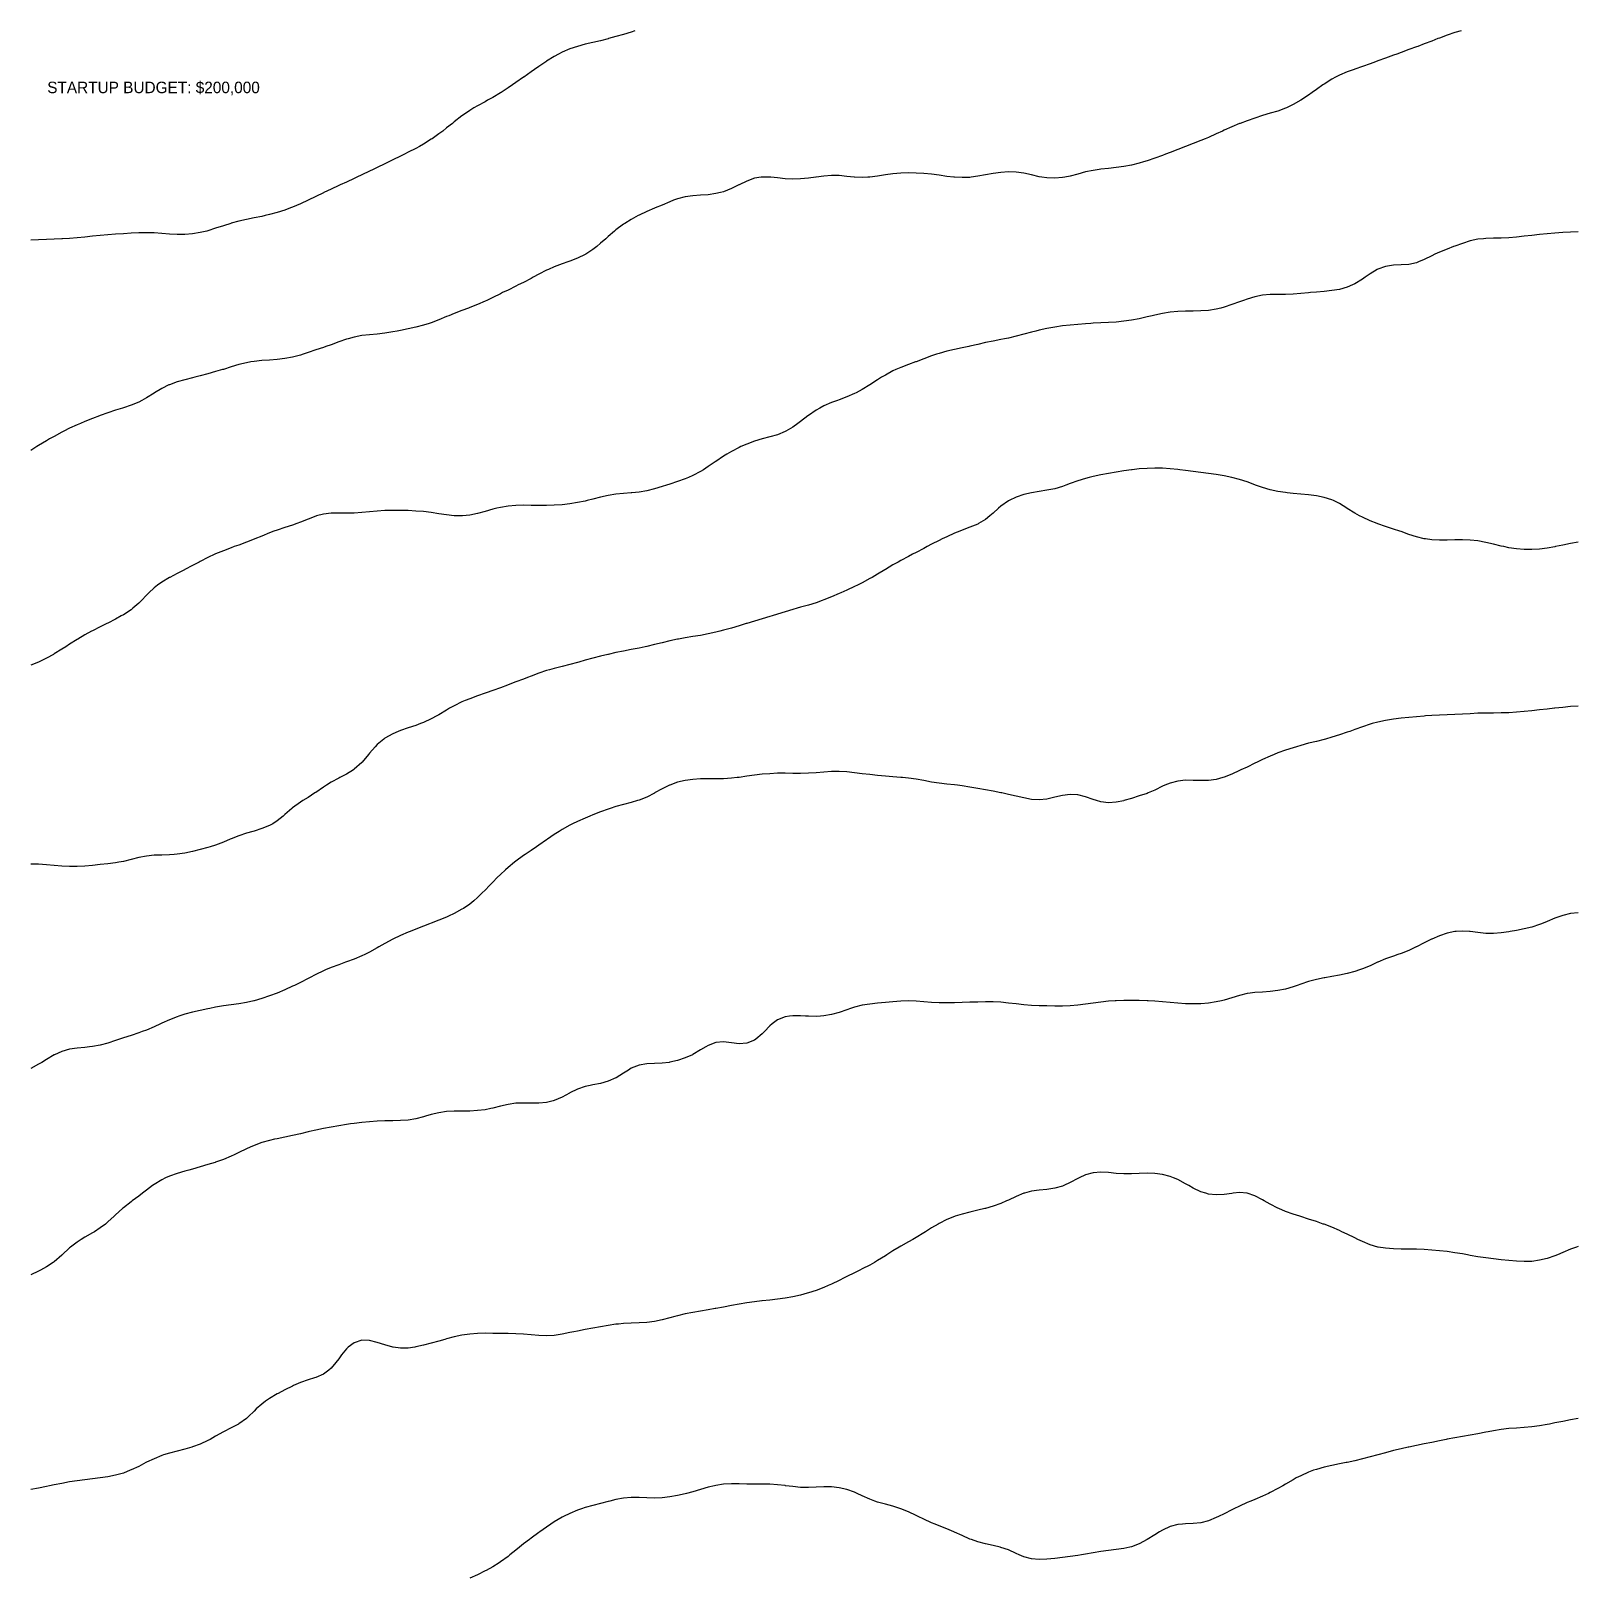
# Model space of a CAD drawing. Header units: metres. Extents: x 410949 to 411151, y 3924149 to 3924351.
import ezdxf

# ---------------------------------------------------------------- set-up
doc = ezdxf.new("R2010")
doc.units = ezdxf.units.M
doc.layers.add('C-CONTO-2FT', color=4, linetype='Continuous')
doc.layers.add('PROJECT-BUDGET', color=2, linetype='Continuous')

msp = doc.modelspace()

# ---------------------------------------------------------------- linework, layer by layer
at = {"layer": 'C-CONTO-2FT', "linetype": 'CONTINUOUS'}
for points in [[(411135.6, 3924351.12), (411134.8, 3924350.91), (411133.79, 3924350.58), (411132.79, 3924350.2), (411132.58, 3924350.12), (411131.78, 3924349.8), (411130.78, 3924349.42), (411129.95, 3924349.11), (411129.77, 3924349.05), (411128.77, 3924348.68), (411127.76, 3924348.31), (411127.22, 3924348.11), (411126.76, 3924347.94), (411125.75, 3924347.58), (411124.75, 3924347.21), (411124.44, 3924347.1), (411123.74, 3924346.85), (411122.74, 3924346.48), (411121.73, 3924346.13), (411121.64, 3924346.1), (411120.73, 3924345.78), (411119.72, 3924345.36), (411119.19, 3924345.09), (411118.72, 3924344.84), (411117.71, 3924344.19), (411117.57, 3924344.09), (411116.71, 3924343.48), (411116.16, 3924343.08), (411115.7, 3924342.76), (411114.7, 3924342.08), (411114.7, 3924342.08), (411113.69, 3924341.5), (411112.79, 3924341.07), (411112.69, 3924341.03), (411111.68, 3924340.67), (411110.68, 3924340.37), (411109.68, 3924340.07), (411109.67, 3924340.07), (411108.67, 3924339.74), (411107.66, 3924339.4), (411106.75, 3924339.06), (411106.66, 3924339.03), (411105.65, 3924338.61), (411104.65, 3924338.15), (411104.45, 3924338.06), (411103.64, 3924337.68), (411102.64, 3924337.23), (411102.21, 3924337.05), (411101.63, 3924336.82), (411100.63, 3924336.44), (411099.62, 3924336.05), (411099.62, 3924336.05), (411098.62, 3924335.66), (411097.61, 3924335.26), (411097.03, 3924335.04), (411096.61, 3924334.88), (411095.6, 3924334.52), (411094.6, 3924334.18), (411094.13, 3924334.04), (411093.59, 3924333.88), (411092.59, 3924333.62), (411091.58, 3924333.43), (411090.58, 3924333.29), (411089.57, 3924333.18), (411088.57, 3924333.07), (411088.35, 3924333.03), (411087.56, 3924332.92), (411086.56, 3924332.71), (411085.55, 3924332.44), (411084.55, 3924332.17), (411083.88, 3924332.03), (411083.54, 3924331.97), (411082.54, 3924331.89), (411081.53, 3924331.93), (411080.88, 3924332.03), (411080.53, 3924332.09), (411079.52, 3924332.33), (411078.52, 3924332.56), (411077.51, 3924332.7), (411076.51, 3924332.72), (411075.5, 3924332.66), (411074.5, 3924332.52), (411073.49, 3924332.34), (411072.49, 3924332.15), (411071.62, 3924332.03), (411071.48, 3924332.01), (411070.48, 3924331.97), (411069.47, 3924332.02), (411069.36, 3924332.03), (411068.47, 3924332.14), (411067.46, 3924332.29), (411066.46, 3924332.42), (411065.45, 3924332.52), (411064.45, 3924332.57), (411063.44, 3924332.58), (411062.44, 3924332.54), (411061.43, 3924332.47), (411060.43, 3924332.34), (411059.42, 3924332.18), (411058.42, 3924332.05), (411058.15, 3924332.03), (411057.41, 3924331.99), (411056.41, 3924332.03), (411056.37, 3924332.03), (411055.4, 3924332.14), (411054.4, 3924332.24), (411053.39, 3924332.26), (411052.39, 3924332.17), (411051.38, 3924332.03), (411051.35, 3924332.03), (411050.38, 3924331.9), (411049.37, 3924331.8), (411048.37, 3924331.78), (411047.36, 3924331.83), (411046.36, 3924331.94), (411045.49, 3924332.03), (411045.35, 3924332.04), (411044.35, 3924332.05), (411044.2, 3924332.03), (411043.34, 3924331.89), (411042.34, 3924331.52), (411041.33, 3924331.04), (411041.3, 3924331.02), (411040.33, 3924330.54), (411039.32, 3924330.13), (411038.9, 3924330.02), (411038.32, 3924329.88), (411037.31, 3924329.74), (411036.31, 3924329.68), (411035.3, 3924329.61), (411034.3, 3924329.45), (411033.29, 3924329.19), (411032.79, 3924329.02), (411032.29, 3924328.82), (411031.28, 3924328.39), (411030.38, 3924328.01), (411030.28, 3924327.97), (411029.27, 3924327.54), (411028.27, 3924327.06), (411028.17, 3924327.01), (411027.26, 3924326.51), (411026.43, 3924326), (411026.26, 3924325.89), (411025.25, 3924325.16), (411025.06, 3924325), (411024.25, 3924324.3), (411023.92, 3924323.99), (411023.24, 3924323.4), (411022.77, 3924322.99), (411022.24, 3924322.58), (411021.31, 3924321.98), (411021.23, 3924321.93), (411020.23, 3924321.45), (411019.22, 3924321.06), (411018.98, 3924320.98), (411018.22, 3924320.7), (411017.21, 3924320.32), (411016.43, 3924319.97), (411016.21, 3924319.87), (411015.2, 3924319.35), (411014.45, 3924318.97), (411014.2, 3924318.82), (411013.19, 3924318.29), (411012.51, 3924317.96), (411012.19, 3924317.79), (411011.18, 3924317.3), (411010.46, 3924316.96), (411010.18, 3924316.82), (411009.17, 3924316.32), (411008.39, 3924315.95), (411008.17, 3924315.85), (411007.16, 3924315.41), (411006.16, 3924315.01), (411006, 3924314.95), (411005.15, 3924314.62), (411004.15, 3924314.23), (411003.45, 3924313.94), (411003.14, 3924313.82), (411002.14, 3924313.4), (411001.13, 3924313.02), (411000.88, 3924312.94), (411000.13, 3924312.7), (410999.12, 3924312.45), (410998.12, 3924312.23), (410997.11, 3924312.02), (410996.68, 3924311.93), (410996.11, 3924311.82), (410995.1, 3924311.66), (410994.1, 3924311.55), (410993.09, 3924311.46), (410992.09, 3924311.34), (410991.08, 3924311.15), (410990.3, 3924310.93), (410990.08, 3924310.86), (410989.07, 3924310.52), (410988.07, 3924310.16), (410987.38, 3924309.92), (410987.06, 3924309.81), (410986.06, 3924309.47), (410985.05, 3924309.13), (410984.43, 3924308.92), (410984.05, 3924308.8), (410983.04, 3924308.54), (410982.04, 3924308.35), (410981.03, 3924308.23), (410980.03, 3924308.15), (410979.02, 3924308.08), (410978.02, 3924307.98), (410977.58, 3924307.91), (410977.01, 3924307.81), (410976.01, 3924307.57), (410975, 3924307.26), (410974, 3924306.94), (410973.88, 3924306.91), (410972.99, 3924306.64), (410971.99, 3924306.35), (410970.98, 3924306.08), (410970.26, 3924305.9), (410969.98, 3924305.83), (410968.98, 3924305.58), (410967.97, 3924305.3), (410966.97, 3924304.94), (410966.86, 3924304.9), (410965.96, 3924304.45), (410965.01, 3924303.89), (410964.96, 3924303.85), (410963.95, 3924303.21), (410963.35, 3924302.89), (410962.95, 3924302.67), (410961.94, 3924302.25), (410960.94, 3924301.92), (410960.82, 3924301.88), (410959.93, 3924301.61), (410958.93, 3924301.28), (410957.92, 3924300.91), (410957.84, 3924300.88), (410956.92, 3924300.52), (410955.91, 3924300.12), (410955.34, 3924299.87), (410954.91, 3924299.69), (410953.9, 3924299.24), (410953.16, 3924298.87), (410952.9, 3924298.73), (410951.89, 3924298.19), (410951.3, 3924297.86), (410950.89, 3924297.61), (410949.88, 3924297.01), (410949.63, 3924296.86), (410948.88, 3924296.35)], [(411027.74, 3924351.12), (411027.26, 3924350.98), (411026.26, 3924350.68), (411025.25, 3924350.39), (411024.28, 3924350.12), (411024.25, 3924350.11), (411023.24, 3924349.85), (411022.24, 3924349.62), (411021.23, 3924349.38), (411020.25, 3924349.11), (411020.23, 3924349.11), (411019.22, 3924348.77), (411018.22, 3924348.34), (411017.77, 3924348.11), (411017.21, 3924347.8), (411016.21, 3924347.18), (411016.09, 3924347.1), (411015.2, 3924346.49), (411014.64, 3924346.1), (411014.2, 3924345.78), (411013.22, 3924345.09), (411013.19, 3924345.08), (411012.19, 3924344.38), (411011.77, 3924344.09), (411011.18, 3924343.69), (411010.25, 3924343.08), (411010.18, 3924343.04), (411009.17, 3924342.44), (411008.5, 3924342.08), (411008.17, 3924341.89), (411007.16, 3924341.35), (411006.7, 3924341.07), (411006.16, 3924340.74), (411005.21, 3924340.07), (411005.15, 3924340.03), (411004.15, 3924339.26), (411003.92, 3924339.06), (411003.14, 3924338.46), (411002.64, 3924338.06), (411002.14, 3924337.69), (411001.25, 3924337.05), (411001.13, 3924336.98), (411000.13, 3924336.35), (410999.6, 3924336.05), (410999.12, 3924335.79), (410998.12, 3924335.28), (410997.63, 3924335.04), (410997.11, 3924334.79), (410996.11, 3924334.29), (410995.62, 3924334.04), (410995.1, 3924333.78), (410994.1, 3924333.3), (410993.55, 3924333.03), (410993.09, 3924332.82), (410992.09, 3924332.35), (410991.42, 3924332.03), (410991.08, 3924331.87), (410990.08, 3924331.4), (410989.27, 3924331.02), (410989.07, 3924330.94), (410988.07, 3924330.47), (410987.12, 3924330.02), (410987.06, 3924329.99), (410986.06, 3924329.5), (410985.06, 3924329.02), (410985.05, 3924329.01), (410984.05, 3924328.56), (410983.04, 3924328.12), (410982.76, 3924328.01), (410982.04, 3924327.74), (410981.03, 3924327.41), (410980.03, 3924327.14), (410979.45, 3924327.01), (410979.02, 3924326.91), (410978.02, 3924326.72), (410977.01, 3924326.52), (410976.01, 3924326.3), (410975, 3924326.01), (410974.96, 3924326), (410974, 3924325.7), (410972.99, 3924325.37), (410971.99, 3924325.04), (410971.83, 3924325), (410970.98, 3924324.79), (410969.98, 3924324.63), (410968.98, 3924324.55), (410967.97, 3924324.54), (410966.97, 3924324.6), (410965.96, 3924324.68), (410964.96, 3924324.75), (410963.95, 3924324.78), (410962.95, 3924324.76), (410961.94, 3924324.71), (410960.94, 3924324.64), (410959.93, 3924324.57), (410958.93, 3924324.49), (410957.92, 3924324.41), (410956.92, 3924324.31), (410955.91, 3924324.2), (410954.91, 3924324.11), (410953.9, 3924324.04), (410953.01, 3924323.99), (410952.9, 3924323.98), (410951.89, 3924323.93), (410950.89, 3924323.88), (410949.88, 3924323.83), (410948.88, 3924323.79)], [(411150.88, 3924324.89), (411149.87, 3924324.85), (411148.87, 3924324.8), (411147.86, 3924324.73), (411146.86, 3924324.63), (411145.85, 3924324.53), (411144.85, 3924324.43), (411143.84, 3924324.32), (411142.84, 3924324.22), (411141.83, 3924324.13), (411140.83, 3924324.07), (411139.82, 3924324.05), (411138.82, 3924324.02), (411138.52, 3924323.99), (411137.81, 3924323.92), (411136.81, 3924323.7), (411135.8, 3924323.39), (411134.8, 3924323.04), (411134.63, 3924322.99), (411133.79, 3924322.63), (411132.79, 3924322.23), (411132.19, 3924321.98), (411131.78, 3924321.77), (411130.78, 3924321.27), (411130.05, 3924320.98), (411129.77, 3924320.85), (411128.77, 3924320.63), (411127.76, 3924320.58), (411126.76, 3924320.54), (411125.75, 3924320.38), (411124.75, 3924320.03), (411124.65, 3924319.97), (411123.74, 3924319.42), (411123.09, 3924318.97), (411122.74, 3924318.72), (411121.73, 3924318.1), (411121.43, 3924317.96), (411120.73, 3924317.66), (411119.72, 3924317.38), (411118.72, 3924317.22), (411117.71, 3924317.12), (411116.71, 3924317.03), (411115.96, 3924316.96), (411115.7, 3924316.93), (411114.7, 3924316.83), (411113.69, 3924316.76), (411112.69, 3924316.73), (411111.68, 3924316.73), (411110.68, 3924316.7), (411109.67, 3924316.61), (411108.67, 3924316.41), (411107.66, 3924316.12), (411107.18, 3924315.95), (411106.66, 3924315.77), (411105.65, 3924315.39), (411104.65, 3924315.05), (411104.24, 3924314.95), (411103.64, 3924314.8), (411102.64, 3924314.64), (411101.63, 3924314.56), (411100.63, 3924314.53), (411099.62, 3924314.52), (411098.62, 3924314.5), (411097.61, 3924314.41), (411096.61, 3924314.25), (411095.6, 3924314.03), (411095.25, 3924313.94), (411094.6, 3924313.78), (411093.59, 3924313.55), (411092.59, 3924313.35), (411091.58, 3924313.21), (411090.58, 3924313.12), (411089.57, 3924313.06), (411088.57, 3924313.01), (411087.56, 3924312.96), (411087.26, 3924312.94), (411086.56, 3924312.89), (411085.55, 3924312.81), (411084.55, 3924312.72), (411083.54, 3924312.61), (411082.54, 3924312.45), (411081.53, 3924312.26), (411080.53, 3924312.04), (411080.06, 3924311.93), (411079.52, 3924311.8), (411078.52, 3924311.53), (411077.51, 3924311.28), (411076.51, 3924311.03), (411076, 3924310.93), (411075.5, 3924310.82), (411074.5, 3924310.63), (411073.49, 3924310.43), (411072.49, 3924310.2), (411071.48, 3924309.96), (411071.33, 3924309.92), (411070.48, 3924309.73), (411069.47, 3924309.52), (411068.47, 3924309.3), (411067.46, 3924309.03), (411067.11, 3924308.92), (411066.46, 3924308.7), (411065.45, 3924308.32), (411064.45, 3924307.94), (411064.36, 3924307.91), (411063.44, 3924307.57), (411062.44, 3924307.19), (411061.8, 3924306.91), (411061.43, 3924306.74), (411060.43, 3924306.19), (411059.95, 3924305.9), (411059.42, 3924305.57), (411058.42, 3924304.91), (411058.39, 3924304.9), (411057.41, 3924304.32), (411056.63, 3924303.89), (411056.41, 3924303.78), (411055.4, 3924303.36), (411054.4, 3924302.97), (411054.17, 3924302.89), (411053.39, 3924302.6), (411052.39, 3924302.17), (411051.86, 3924301.88), (411051.38, 3924301.61), (411050.38, 3924300.92), (411050.31, 3924300.88), (411049.37, 3924300.14), (411049, 3924299.87), (411048.37, 3924299.4), (411047.45, 3924298.87), (411047.36, 3924298.81), (411046.36, 3924298.4), (411045.35, 3924298.11), (411044.35, 3924297.86), (411044.34, 3924297.86), (411043.34, 3924297.56), (411042.34, 3924297.19), (411041.57, 3924296.86), (411041.33, 3924296.75), (411040.33, 3924296.21), (411039.73, 3924295.85), (411039.32, 3924295.6), (411038.32, 3924294.93), (411038.21, 3924294.85), (411037.31, 3924294.24), (411036.7, 3924293.84), (411036.31, 3924293.61), (411035.3, 3924293.08), (411034.75, 3924292.84), (411034.3, 3924292.65), (411033.29, 3924292.29), (411032.29, 3924291.97), (411031.85, 3924291.83), (411031.28, 3924291.65), (411030.28, 3924291.34), (411029.27, 3924291.09), (411028.27, 3924290.92), (411027.31, 3924290.83), (411027.26, 3924290.82), (411026.26, 3924290.75), (411025.25, 3924290.63), (411024.25, 3924290.46), (411023.24, 3924290.24), (411022.24, 3924289.99), (411021.51, 3924289.82), (411021.23, 3924289.75), (411020.23, 3924289.54), (411019.22, 3924289.38), (411018.22, 3924289.27), (411017.21, 3924289.21), (411016.21, 3924289.17), (411015.2, 3924289.17), (411014.2, 3924289.18), (411013.19, 3924289.19), (411012.19, 3924289.17), (411011.18, 3924289.09), (411010.18, 3924288.92), (411009.72, 3924288.82), (411009.17, 3924288.68), (411008.17, 3924288.39), (411007.16, 3924288.11), (411006.16, 3924287.9), (411005.22, 3924287.81), (411005.15, 3924287.81), (411004.89, 3924287.81), (411004.15, 3924287.83), (411003.14, 3924287.93), (411002.14, 3924288.08), (411001.13, 3924288.23), (411000.13, 3924288.36), (410999.12, 3924288.44), (410998.12, 3924288.49), (410997.11, 3924288.52), (410996.11, 3924288.52), (410995.1, 3924288.5), (410994.1, 3924288.43), (410993.09, 3924288.33), (410992.09, 3924288.23), (410991.08, 3924288.16), (410990.08, 3924288.15), (410989.07, 3924288.16), (410988.07, 3924288.15), (410987.06, 3924288.04), (410986.18, 3924287.81), (410986.06, 3924287.78), (410985.05, 3924287.4), (410984.05, 3924286.98), (410983.58, 3924286.81), (410983.04, 3924286.61), (410982.04, 3924286.28), (410981.03, 3924285.95), (410980.6, 3924285.8), (410980.03, 3924285.59), (410979.02, 3924285.18), (410978.11, 3924284.8), (410978.02, 3924284.76), (410977.01, 3924284.37), (410976.01, 3924284), (410975.43, 3924283.79), (410975, 3924283.64), (410974, 3924283.26), (410972.99, 3924282.84), (410972.88, 3924282.79), (410971.99, 3924282.37), (410970.98, 3924281.85), (410970.86, 3924281.78), (410969.98, 3924281.32), (410968.98, 3924280.79), (410968.94, 3924280.78), (410967.97, 3924280.28), (410966.99, 3924279.77), (410966.97, 3924279.76), (410965.96, 3924279.17), (410965.38, 3924278.77), (410964.96, 3924278.43), (410964.25, 3924277.76), (410963.95, 3924277.45), (410963.29, 3924276.76), (410962.95, 3924276.41), (410962.19, 3924275.75), (410961.94, 3924275.56), (410960.94, 3924274.89), (410960.67, 3924274.75), (410959.93, 3924274.33), (410958.93, 3924273.82), (410958.77, 3924273.74), (410957.92, 3924273.31), (410956.92, 3924272.81), (410956.78, 3924272.74), (410955.91, 3924272.27), (410955, 3924271.73), (410954.91, 3924271.68), (410953.9, 3924271.04), (410953.41, 3924270.73), (410952.9, 3924270.4), (410951.89, 3924269.78), (410951.8, 3924269.72), (410950.89, 3924269.22), (410949.88, 3924268.72), (410949.88, 3924268.72), (410948.88, 3924268.32)], [(411150.88, 3924284.38), (411149.87, 3924284.19), (411148.87, 3924283.98), (411147.94, 3924283.79), (411147.86, 3924283.77), (411146.86, 3924283.61), (411145.85, 3924283.48), (411144.85, 3924283.42), (411143.84, 3924283.42), (411142.84, 3924283.49), (411141.83, 3924283.65), (411141.18, 3924283.79), (411140.83, 3924283.87), (411139.82, 3924284.12), (411138.82, 3924284.35), (411137.81, 3924284.53), (411136.81, 3924284.64), (411135.8, 3924284.68), (411134.8, 3924284.67), (411133.79, 3924284.64), (411132.79, 3924284.62), (411131.78, 3924284.68), (411130.97, 3924284.8), (411130.78, 3924284.83), (411129.77, 3924285.07), (411128.77, 3924285.39), (411127.76, 3924285.75), (411127.62, 3924285.8), (411126.76, 3924286.09), (411125.75, 3924286.42), (411124.75, 3924286.77), (411124.65, 3924286.81), (411123.74, 3924287.16), (411122.74, 3924287.62), (411122.36, 3924287.81), (411121.73, 3924288.17), (411120.73, 3924288.79), (411120.69, 3924288.82), (411119.72, 3924289.41), (411118.93, 3924289.82), (411118.72, 3924289.91), (411117.71, 3924290.22), (411116.71, 3924290.42), (411115.7, 3924290.55), (411114.7, 3924290.65), (411113.69, 3924290.75), (411112.91, 3924290.83), (411112.69, 3924290.85), (411111.68, 3924290.99), (411110.68, 3924291.2), (411109.67, 3924291.5), (411108.78, 3924291.83), (411108.67, 3924291.87), (411107.66, 3924292.24), (411106.66, 3924292.57), (411105.67, 3924292.84), (411105.65, 3924292.84), (411104.65, 3924293.03), (411103.64, 3924293.19), (411102.64, 3924293.33), (411101.63, 3924293.46), (411100.63, 3924293.6), (411099.62, 3924293.74), (411098.88, 3924293.84), (411098.62, 3924293.87), (411097.61, 3924293.97), (411096.61, 3924294.03), (411095.6, 3924294.05), (411094.6, 3924294.01), (411093.59, 3924293.94), (411092.64, 3924293.84), (411092.59, 3924293.83), (411091.58, 3924293.69), (411090.58, 3924293.52), (411089.57, 3924293.36), (411088.57, 3924293.18), (411087.56, 3924292.97), (411087.04, 3924292.84), (411086.56, 3924292.71), (411085.55, 3924292.38), (411084.55, 3924292.02), (411083.99, 3924291.83), (411083.54, 3924291.66), (411082.54, 3924291.36), (411081.53, 3924291.15), (411080.53, 3924291), (411079.52, 3924290.83), (411079.5, 3924290.83), (411078.52, 3924290.58), (411077.51, 3924290.24), (411076.6, 3924289.82), (411076.51, 3924289.77), (411075.5, 3924289.06), (411075.19, 3924288.82), (411074.5, 3924288.17), (411074.08, 3924287.81), (411073.49, 3924287.34), (411072.61, 3924286.81), (411072.49, 3924286.74), (411071.48, 3924286.33), (411070.48, 3924285.94), (411070.15, 3924285.8), (411069.47, 3924285.53), (411068.47, 3924285.08), (411067.87, 3924284.8), (411067.46, 3924284.6), (411066.46, 3924284.1), (411065.87, 3924283.79), (411065.45, 3924283.57), (411064.45, 3924283.03), (411063.99, 3924282.79), (411063.44, 3924282.5), (411062.44, 3924281.98), (411062.09, 3924281.78), (411061.43, 3924281.42), (411060.43, 3924280.82), (411060.35, 3924280.78), (411059.42, 3924280.21), (411058.69, 3924279.77), (411058.42, 3924279.62), (411057.41, 3924279.07), (411056.81, 3924278.77), (411056.41, 3924278.57), (411055.4, 3924278.11), (411054.6, 3924277.76), (411054.4, 3924277.67), (411053.39, 3924277.24), (411052.39, 3924276.83), (411052.17, 3924276.76), (411051.38, 3924276.47), (411050.38, 3924276.16), (411049.37, 3924275.87), (411048.93, 3924275.75), (411048.37, 3924275.59), (411047.36, 3924275.28), (411046.36, 3924274.96), (411045.65, 3924274.75), (411045.35, 3924274.65), (411044.35, 3924274.35), (411043.34, 3924274.06), (411042.34, 3924273.77), (411042.24, 3924273.74), (411041.33, 3924273.46), (411040.33, 3924273.16), (411039.32, 3924272.87), (411038.81, 3924272.74), (411038.32, 3924272.61), (411037.31, 3924272.39), (411036.31, 3924272.21), (411035.3, 3924272.05), (411034.3, 3924271.89), (411033.41, 3924271.73), (411033.29, 3924271.71), (411032.29, 3924271.49), (411031.28, 3924271.25), (411030.28, 3924271), (411029.27, 3924270.77), (411029.06, 3924270.73), (411028.27, 3924270.55), (411027.26, 3924270.35), (411026.26, 3924270.15), (411025.25, 3924269.95), (411024.25, 3924269.73), (411024.21, 3924269.72), (411023.24, 3924269.49), (411022.24, 3924269.23), (411021.23, 3924268.95), (411020.39, 3924268.72), (411020.23, 3924268.67), (411019.22, 3924268.4), (411018.22, 3924268.14), (411017.21, 3924267.88), (411016.6, 3924267.71), (411016.21, 3924267.6), (411015.2, 3924267.26), (411014.2, 3924266.9), (411013.7, 3924266.71), (411013.19, 3924266.51), (411012.19, 3924266.12), (411011.18, 3924265.74), (411011.09, 3924265.7), (411010.18, 3924265.35), (411009.17, 3924264.99), (411008.32, 3924264.7), (411008.17, 3924264.64), (411007.16, 3924264.3), (411006.16, 3924263.94), (411005.55, 3924263.69), (411005.15, 3924263.52), (411004.15, 3924263.02), (411003.54, 3924262.69), (411003.14, 3924262.45), (411002.14, 3924261.85), (411001.85, 3924261.68), (411001.13, 3924261.29), (411000.13, 3924260.83), (410999.72, 3924260.68), (410999.12, 3924260.46), (410998.12, 3924260.13), (410997.11, 3924259.79), (410996.82, 3924259.67), (410996.11, 3924259.36), (410995.1, 3924258.79), (410994.93, 3924258.67), (410994.1, 3924257.96), (410993.81, 3924257.66), (410993.09, 3924256.83), (410992.95, 3924256.66), (410992.11, 3924255.65), (410992.09, 3924255.63), (410991.08, 3924254.72), (410990.98, 3924254.65), (410990.08, 3924254.1), (410989.21, 3924253.64), (410989.07, 3924253.57), (410988.07, 3924253.02), (410987.46, 3924252.64), (410987.06, 3924252.38), (410986.06, 3924251.7), (410985.95, 3924251.63), (410985.05, 3924251.05), (410984.37, 3924250.63), (410984.05, 3924250.42), (410983.04, 3924249.69), (410982.96, 3924249.62), (410982.04, 3924248.83), (410981.82, 3924248.62), (410981.03, 3924248), (410980.46, 3924247.61), (410980.03, 3924247.38), (410979.02, 3924246.97), (410978.02, 3924246.65), (410977.85, 3924246.61), (410977.01, 3924246.37), (410976.01, 3924246.04), (410975, 3924245.65), (410974.88, 3924245.6), (410974, 3924245.21), (410972.99, 3924244.83), (410972.26, 3924244.6), (410971.99, 3924244.51), (410970.98, 3924244.25), (410969.98, 3924244), (410968.98, 3924243.78), (410967.97, 3924243.62), (410967.58, 3924243.59), (410966.97, 3924243.55), (410965.96, 3924243.53), (410964.96, 3924243.5), (410963.95, 3924243.4), (410962.95, 3924243.2), (410961.94, 3924242.94), (410960.94, 3924242.69), (410960.37, 3924242.59), (410959.93, 3924242.51), (410958.93, 3924242.39), (410957.92, 3924242.28), (410956.92, 3924242.18), (410955.91, 3924242.08), (410954.91, 3924242.02), (410953.9, 3924242.03), (410952.9, 3924242.09), (410951.89, 3924242.17), (410950.89, 3924242.26), (410949.88, 3924242.32), (410948.88, 3924242.35)], [(411150.88, 3924262.98), (411149.87, 3924262.9), (411148.87, 3924262.8), (411147.86, 3924262.69), (411147.82, 3924262.69), (411146.86, 3924262.59), (411145.85, 3924262.48), (411144.85, 3924262.37), (411143.84, 3924262.26), (411142.84, 3924262.17), (411141.83, 3924262.11), (411140.83, 3924262.08), (411139.82, 3924262.07), (411138.82, 3924262.06), (411137.81, 3924262.03), (411136.81, 3924261.98), (411135.8, 3924261.93), (411134.8, 3924261.88), (411133.79, 3924261.83), (411132.79, 3924261.79), (411131.78, 3924261.74), (411130.96, 3924261.68), (411130.78, 3924261.67), (411129.77, 3924261.57), (411128.77, 3924261.48), (411127.76, 3924261.38), (411126.76, 3924261.26), (411125.75, 3924261.11), (411124.75, 3924260.89), (411123.99, 3924260.68), (411123.74, 3924260.6), (411122.74, 3924260.27), (411121.73, 3924259.91), (411121.07, 3924259.67), (411120.73, 3924259.55), (411119.72, 3924259.21), (411118.72, 3924258.9), (411117.9, 3924258.67), (411117.71, 3924258.62), (411116.71, 3924258.37), (411115.7, 3924258.12), (411114.7, 3924257.84), (411114.1, 3924257.66), (411113.69, 3924257.54), (411112.69, 3924257.21), (411111.68, 3924256.85), (411111.19, 3924256.66), (411110.68, 3924256.44), (411109.67, 3924255.98), (411108.96, 3924255.65), (411108.67, 3924255.5), (411107.66, 3924255.02), (411106.83, 3924254.65), (411106.66, 3924254.56), (411105.65, 3924254.1), (411104.65, 3924253.69), (411104.49, 3924253.64), (411103.64, 3924253.4), (411102.64, 3924253.26), (411101.63, 3924253.24), (411100.63, 3924253.27), (411099.62, 3924253.28), (411098.62, 3924253.18), (411097.61, 3924252.93), (411096.92, 3924252.64), (411096.61, 3924252.5), (411095.6, 3924252.01), (411094.75, 3924251.63), (411094.6, 3924251.58), (411093.59, 3924251.24), (411092.59, 3924250.92), (411091.59, 3924250.63), (411091.58, 3924250.62), (411090.58, 3924250.41), (411089.57, 3924250.33), (411088.57, 3924250.46), (411087.99, 3924250.63), (411087.56, 3924250.76), (411086.56, 3924251.12), (411085.55, 3924251.37), (411084.55, 3924251.43), (411083.54, 3924251.3), (411082.54, 3924251.07), (411081.53, 3924250.84), (411080.53, 3924250.73), (411079.52, 3924250.79), (411078.52, 3924250.99), (411077.51, 3924251.22), (411076.51, 3924251.45), (411075.66, 3924251.63), (411075.5, 3924251.66), (411074.5, 3924251.85), (411073.49, 3924252.03), (411072.49, 3924252.22), (411071.48, 3924252.4), (411070.48, 3924252.56), (411069.87, 3924252.64), (411069.47, 3924252.68), (411068.47, 3924252.78), (411067.46, 3924252.9), (411066.46, 3924253.06), (411065.45, 3924253.25), (411064.45, 3924253.43), (411063.44, 3924253.57), (411062.67, 3924253.64), (411062.44, 3924253.66), (411061.43, 3924253.74), (411060.43, 3924253.82), (411059.42, 3924253.91), (411058.42, 3924254.02), (411057.41, 3924254.15), (411056.41, 3924254.27), (411055.4, 3924254.38), (411054.4, 3924254.43), (411053.39, 3924254.42), (411052.39, 3924254.36), (411051.38, 3924254.27), (411050.38, 3924254.21), (411049.37, 3924254.19), (411048.37, 3924254.19), (411047.36, 3924254.21), (411046.36, 3924254.2), (411045.35, 3924254.15), (411044.35, 3924254.07), (411043.34, 3924253.95), (411042.34, 3924253.81), (411041.33, 3924253.67), (411041.08, 3924253.64), (411040.33, 3924253.56), (411039.32, 3924253.49), (411038.32, 3924253.47), (411037.31, 3924253.47), (411036.31, 3924253.46), (411035.3, 3924253.41), (411034.3, 3924253.27), (411033.29, 3924253.02), (411032.29, 3924252.65), (411032.25, 3924252.64), (411031.28, 3924252.15), (411030.31, 3924251.63), (411030.28, 3924251.61), (411029.27, 3924251.1), (411028.27, 3924250.7), (411028.05, 3924250.63), (411027.26, 3924250.39), (411026.26, 3924250.13), (411025.25, 3924249.85), (411024.52, 3924249.62), (411024.25, 3924249.53), (411023.24, 3924249.15), (411022.24, 3924248.77), (411021.85, 3924248.62), (411021.23, 3924248.36), (411020.23, 3924247.92), (411019.59, 3924247.61), (411019.22, 3924247.43), (411018.22, 3924246.86), (411017.83, 3924246.61), (411017.21, 3924246.22), (411016.32, 3924245.6), (411016.21, 3924245.53), (411015.2, 3924244.83), (411014.87, 3924244.6), (411014.2, 3924244.14), (411013.4, 3924243.59), (411013.19, 3924243.45), (411012.19, 3924242.71), (411012.03, 3924242.59), (411011.18, 3924241.9), (411010.82, 3924241.58), (411010.18, 3924241), (411009.75, 3924240.58), (411009.17, 3924240), (411008.76, 3924239.57), (411008.17, 3924238.96), (411007.78, 3924238.57), (411007.16, 3924237.97), (411006.7, 3924237.56), (411006.16, 3924237.12), (411005.34, 3924236.56), (411005.15, 3924236.44), (411004.15, 3924235.9), (411003.41, 3924235.55), (411003.14, 3924235.43), (411002.14, 3924235.03), (411001.13, 3924234.64), (411000.9, 3924234.55), (411000.13, 3924234.25), (410999.12, 3924233.85), (410998.38, 3924233.54), (410998.12, 3924233.44), (410997.11, 3924233), (410996.11, 3924232.54), (410996.11, 3924232.54), (410995.1, 3924231.99), (410994.3, 3924231.53), (410994.1, 3924231.41), (410993.09, 3924230.84), (410992.45, 3924230.53), (410992.09, 3924230.35), (410991.08, 3924229.94), (410990.08, 3924229.57), (410989.94, 3924229.52), (410989.07, 3924229.21), (410988.07, 3924228.83), (410987.34, 3924228.52), (410987.06, 3924228.4), (410986.06, 3924227.92), (410985.25, 3924227.51), (410985.05, 3924227.42), (410984.05, 3924226.9), (410983.27, 3924226.51), (410983.04, 3924226.4), (410982.04, 3924225.94), (410981.03, 3924225.51), (410981.01, 3924225.5), (410980.03, 3924225.14), (410979.02, 3924224.8), (410978.02, 3924224.51), (410977.96, 3924224.5), (410977.01, 3924224.29), (410976.01, 3924224.12), (410975, 3924223.98), (410974, 3924223.83), (410972.99, 3924223.65), (410972.23, 3924223.49), (410971.99, 3924223.44), (410970.98, 3924223.22), (410969.98, 3924222.99), (410968.98, 3924222.73), (410968.17, 3924222.49), (410967.97, 3924222.42), (410966.97, 3924222.02), (410965.96, 3924221.57), (410965.77, 3924221.48), (410964.96, 3924221.11), (410963.95, 3924220.68), (410963.41, 3924220.48), (410962.95, 3924220.31), (410961.94, 3924219.97), (410960.94, 3924219.64), (410960.44, 3924219.47), (410959.93, 3924219.3), (410958.93, 3924218.98), (410957.92, 3924218.7), (410956.92, 3924218.51), (410956.54, 3924218.47), (410955.91, 3924218.4), (410954.91, 3924218.32), (410953.9, 3924218.17), (410952.9, 3924217.88), (410951.97, 3924217.46), (410951.89, 3924217.42), (410950.89, 3924216.83), (410950.28, 3924216.46), (410949.88, 3924216.2), (410948.88, 3924215.64)], [(411150.88, 3924235.99), (411149.87, 3924235.88), (411148.87, 3924235.64), (411148.62, 3924235.55), (411147.86, 3924235.29), (411146.86, 3924234.86), (411146.1, 3924234.55), (411145.85, 3924234.45), (411144.85, 3924234.12), (411143.84, 3924233.87), (411142.84, 3924233.67), (411142.01, 3924233.54), (411141.83, 3924233.51), (411140.83, 3924233.37), (411139.82, 3924233.29), (411138.82, 3924233.3), (411137.81, 3924233.4), (411136.81, 3924233.54), (411136.7, 3924233.54), (411135.8, 3924233.6), (411134.95, 3924233.54), (411134.8, 3924233.53), (411133.79, 3924233.32), (411132.79, 3924232.98), (411131.78, 3924232.55), (411131.76, 3924232.54), (411130.78, 3924232.06), (411129.77, 3924231.54), (411129.75, 3924231.53), (411128.77, 3924231.08), (411127.76, 3924230.68), (411127.33, 3924230.53), (411126.76, 3924230.33), (411125.75, 3924229.97), (411124.75, 3924229.54), (411124.71, 3924229.52), (411123.74, 3924229.08), (411122.74, 3924228.66), (411122.32, 3924228.52), (411121.73, 3924228.31), (411120.73, 3924228.05), (411119.72, 3924227.84), (411118.72, 3924227.67), (411117.81, 3924227.51), (411117.71, 3924227.49), (411116.71, 3924227.27), (411115.7, 3924227), (411114.7, 3924226.68), (411114.22, 3924226.51), (411113.69, 3924226.33), (411112.69, 3924226.03), (411111.68, 3924225.82), (411110.68, 3924225.7), (411109.67, 3924225.64), (411108.67, 3924225.58), (411108.07, 3924225.5), (411107.66, 3924225.45), (411106.66, 3924225.2), (411105.65, 3924224.88), (411104.65, 3924224.57), (411104.33, 3924224.5), (411103.64, 3924224.34), (411102.64, 3924224.2), (411101.63, 3924224.12), (411100.63, 3924224.1), (411099.62, 3924224.12), (411098.62, 3924224.19), (411097.61, 3924224.28), (411096.61, 3924224.38), (411095.6, 3924224.46), (411094.76, 3924224.5), (411094.6, 3924224.5), (411093.59, 3924224.53), (411092.59, 3924224.54), (411091.58, 3924224.53), (411090.58, 3924224.51), (411090.45, 3924224.5), (411089.57, 3924224.44), (411088.57, 3924224.32), (411087.56, 3924224.18), (411086.56, 3924224.04), (411085.55, 3924223.92), (411084.55, 3924223.83), (411083.54, 3924223.79), (411082.54, 3924223.79), (411081.53, 3924223.82), (411080.53, 3924223.85), (411079.52, 3924223.9), (411078.52, 3924223.98), (411077.51, 3924224.08), (411076.51, 3924224.2), (411075.5, 3924224.3), (411074.5, 3924224.35), (411073.49, 3924224.36), (411072.49, 3924224.33), (411071.48, 3924224.3), (411070.48, 3924224.27), (411069.47, 3924224.24), (411068.47, 3924224.22), (411067.46, 3924224.22), (411066.46, 3924224.26), (411065.45, 3924224.34), (411064.45, 3924224.43), (411063.44, 3924224.47), (411062.44, 3924224.44), (411061.43, 3924224.35), (411060.43, 3924224.26), (411059.42, 3924224.17), (411058.42, 3924224.07), (411057.41, 3924223.92), (411056.41, 3924223.66), (411055.89, 3924223.49), (411055.4, 3924223.33), (411054.4, 3924222.98), (411053.39, 3924222.7), (411052.39, 3924222.52), (411051.98, 3924222.49), (411051.38, 3924222.45), (411050.38, 3924222.47), (411050.02, 3924222.49), (411049.37, 3924222.53), (411048.37, 3924222.54), (411047.91, 3924222.49), (411047.36, 3924222.42), (411046.36, 3924222.03), (411045.66, 3924221.48), (411045.35, 3924221.22), (411044.67, 3924220.48), (411044.35, 3924220.16), (411043.53, 3924219.47), (411043.34, 3924219.35), (411042.34, 3924218.96), (411041.33, 3924218.88), (411040.33, 3924219), (411039.32, 3924219.12), (411038.32, 3924219.04), (411037.31, 3924218.67), (411036.98, 3924218.47), (411036.31, 3924218.09), (411035.3, 3924217.49), (411035.26, 3924217.46), (411034.3, 3924217.04), (411033.29, 3924216.7), (411032.29, 3924216.47), (411032.2, 3924216.46), (411031.28, 3924216.36), (411030.28, 3924216.31), (411029.27, 3924216.25), (411028.27, 3924216.08), (411027.26, 3924215.68), (411026.91, 3924215.45), (411026.26, 3924215.06), (411025.27, 3924214.45), (411025.25, 3924214.44), (411024.25, 3924213.99), (411023.24, 3924213.71), (411022.24, 3924213.51), (411021.91, 3924213.44), (411021.23, 3924213.3), (411020.23, 3924212.96), (411019.22, 3924212.46), (411019.19, 3924212.44), (411018.22, 3924211.92), (411017.21, 3924211.48), (411017.05, 3924211.43), (411016.21, 3924211.21), (411015.2, 3924211.11), (411014.2, 3924211.11), (411013.19, 3924211.14), (411012.19, 3924211.12), (411011.18, 3924210.97), (411010.18, 3924210.74), (411009.17, 3924210.48), (411008.93, 3924210.43), (411008.17, 3924210.28), (411007.16, 3924210.16), (411006.16, 3924210.1), (411005.15, 3924210.09), (411004.15, 3924210.08), (411003.14, 3924210.03), (411002.14, 3924209.88), (411001.13, 3924209.64), (411000.41, 3924209.42), (411000.13, 3924209.34), (410999.12, 3924209.08), (410998.12, 3924208.92), (410997.11, 3924208.86), (410996.11, 3924208.84), (410995.1, 3924208.82), (410994.1, 3924208.78), (410993.09, 3924208.71), (410992.09, 3924208.61), (410991.08, 3924208.49), (410990.62, 3924208.42), (410990.08, 3924208.34), (410989.07, 3924208.17), (410988.07, 3924207.99), (410987.06, 3924207.8), (410986.06, 3924207.6), (410985.23, 3924207.41), (410985.05, 3924207.37), (410984.05, 3924207.12), (410983.04, 3924206.89), (410982.04, 3924206.68), (410981.03, 3924206.49), (410980.66, 3924206.41), (410980.03, 3924206.27), (410979.02, 3924205.98), (410978.02, 3924205.62), (410977.5, 3924205.4), (410977.01, 3924205.18), (410976.01, 3924204.69), (410975.39, 3924204.4), (410975, 3924204.21), (410974, 3924203.78), (410972.99, 3924203.42), (410972.91, 3924203.39), (410971.99, 3924203.1), (410970.98, 3924202.81), (410969.98, 3924202.52), (410969.49, 3924202.39), (410968.98, 3924202.24), (410967.97, 3924201.96), (410966.97, 3924201.61), (410966.46, 3924201.38), (410965.96, 3924201.14), (410964.96, 3924200.52), (410964.76, 3924200.38), (410963.95, 3924199.76), (410963.44, 3924199.37), (410962.95, 3924198.99), (410962.11, 3924198.37), (410961.94, 3924198.24), (410960.94, 3924197.45), (410960.83, 3924197.36), (410959.93, 3924196.55), (410959.72, 3924196.36), (410958.93, 3924195.62), (410958.6, 3924195.35), (410957.92, 3924194.83), (410957.17, 3924194.35), (410956.92, 3924194.2), (410955.91, 3924193.63), (410955.44, 3924193.34), (410954.91, 3924193), (410954.05, 3924192.34), (410953.9, 3924192.22), (410952.94, 3924191.33), (410952.9, 3924191.29), (410951.89, 3924190.42), (410951.77, 3924190.33), (410950.89, 3924189.75), (410950.12, 3924189.32), (410949.88, 3924189.2), (410948.88, 3924188.7)], [(411150.88, 3924192.42), (411150.66, 3924192.34), (411149.87, 3924192.07), (411148.87, 3924191.64), (411148.18, 3924191.33), (411147.86, 3924191.21), (411146.86, 3924190.86), (411145.85, 3924190.61), (411144.85, 3924190.47), (411143.84, 3924190.44), (411142.84, 3924190.48), (411141.83, 3924190.57), (411140.83, 3924190.68), (411139.82, 3924190.8), (411138.82, 3924190.93), (411137.81, 3924191.08), (411136.81, 3924191.26), (411136.44, 3924191.33), (411135.8, 3924191.44), (411134.8, 3924191.6), (411133.79, 3924191.74), (411132.79, 3924191.86), (411131.78, 3924191.95), (411130.78, 3924192.01), (411129.77, 3924192.05), (411128.77, 3924192.07), (411127.76, 3924192.08), (411126.76, 3924192.1), (411125.75, 3924192.18), (411124.77, 3924192.34), (411124.75, 3924192.34), (411123.74, 3924192.64), (411122.74, 3924193.05), (411122.11, 3924193.34), (411121.73, 3924193.53), (411120.73, 3924194.02), (411120.03, 3924194.35), (411119.72, 3924194.49), (411118.72, 3924194.92), (411117.71, 3924195.31), (411117.6, 3924195.35), (411116.71, 3924195.67), (411115.7, 3924196), (411114.7, 3924196.31), (411114.54, 3924196.36), (411113.69, 3924196.63), (411112.69, 3924197), (411111.82, 3924197.36), (411111.68, 3924197.43), (411110.68, 3924197.94), (411109.9, 3924198.37), (411109.67, 3924198.51), (411108.67, 3924199.03), (411107.67, 3924199.37), (411107.66, 3924199.38), (411106.66, 3924199.46), (411105.84, 3924199.37), (411105.65, 3924199.35), (411104.65, 3924199.2), (411103.64, 3924199.15), (411102.64, 3924199.26), (411102.27, 3924199.37), (411101.63, 3924199.57), (411100.63, 3924200.05), (411100.05, 3924200.38), (411099.62, 3924200.61), (411098.62, 3924201.15), (411098.07, 3924201.38), (411097.61, 3924201.56), (411096.61, 3924201.82), (411095.6, 3924201.96), (411094.6, 3924201.99), (411093.59, 3924201.95), (411092.59, 3924201.9), (411091.58, 3924201.9), (411090.58, 3924201.96), (411089.57, 3924202.06), (411088.57, 3924202.11), (411087.56, 3924202.02), (411086.56, 3924201.75), (411085.74, 3924201.38), (411085.55, 3924201.29), (411084.55, 3924200.76), (411083.72, 3924200.38), (411083.54, 3924200.3), (411082.54, 3924200.01), (411081.53, 3924199.87), (411080.53, 3924199.77), (411079.52, 3924199.62), (411078.58, 3924199.37), (411078.52, 3924199.36), (411077.51, 3924198.96), (411076.51, 3924198.48), (411076.26, 3924198.37), (411075.5, 3924198.03), (411074.5, 3924197.66), (411073.49, 3924197.38), (411073.4, 3924197.36), (411072.49, 3924197.15), (411071.48, 3924196.91), (411070.48, 3924196.64), (411069.54, 3924196.36), (411069.47, 3924196.33), (411068.47, 3924195.92), (411067.46, 3924195.43), (411067.32, 3924195.35), (411066.46, 3924194.83), (411065.68, 3924194.35), (411065.45, 3924194.21), (411064.45, 3924193.6), (411064, 3924193.34), (411063.44, 3924193.04), (411062.44, 3924192.47), (411062.23, 3924192.34), (411061.43, 3924191.86), (411060.63, 3924191.33), (411060.43, 3924191.21), (411059.42, 3924190.57), (411059.01, 3924190.33), (411058.42, 3924189.99), (411057.41, 3924189.48), (411057.08, 3924189.32), (411056.41, 3924188.99), (411055.4, 3924188.5), (411055.04, 3924188.32), (411054.4, 3924187.99), (411053.39, 3924187.5), (411052.97, 3924187.31), (411052.39, 3924187.06), (411051.38, 3924186.68), (411050.38, 3924186.35), (411050.22, 3924186.31), (411049.37, 3924186.08), (411048.37, 3924185.86), (411047.36, 3924185.68), (411046.36, 3924185.54), (411045.35, 3924185.42), (411044.35, 3924185.31), (411044.32, 3924185.3), (411043.34, 3924185.18), (411042.34, 3924185.05), (411041.33, 3924184.89), (411040.33, 3924184.7), (411039.32, 3924184.51), (411038.32, 3924184.32), (411038.2, 3924184.3), (411037.31, 3924184.14), (411036.31, 3924183.98), (411035.3, 3924183.81), (411034.3, 3924183.62), (411033.29, 3924183.38), (411032.96, 3924183.29), (411032.29, 3924183.1), (411031.28, 3924182.83), (411030.28, 3924182.62), (411029.27, 3924182.49), (411028.27, 3924182.43), (411027.26, 3924182.4), (411026.26, 3924182.35), (411025.58, 3924182.29), (411025.25, 3924182.26), (411024.25, 3924182.11), (411023.24, 3924181.94), (411022.24, 3924181.77), (411021.23, 3924181.58), (411020.23, 3924181.38), (411019.77, 3924181.28), (411019.22, 3924181.17), (411018.22, 3924180.96), (411017.21, 3924180.8), (411016.21, 3924180.74), (411015.2, 3924180.78), (411014.2, 3924180.87), (411013.19, 3924180.97), (411012.19, 3924181.03), (411011.18, 3924181.05), (411010.18, 3924181.06), (411009.17, 3924181.07), (411008.17, 3924181.08), (411007.16, 3924181.07), (411006.16, 3924180.99), (411005.15, 3924180.83), (411004.15, 3924180.6), (411003.14, 3924180.34), (411002.93, 3924180.28), (411002.14, 3924180.06), (411001.13, 3924179.8), (411000.13, 3924179.53), (410999.12, 3924179.3), (410998.98, 3924179.27), (410998.12, 3924179.13), (410997.11, 3924179.12), (410996.16, 3924179.27), (410996.11, 3924179.28), (410995.1, 3924179.58), (410994.1, 3924179.9), (410993.09, 3924180.15), (410992.09, 3924180.18), (410991.08, 3924179.85), (410990.3, 3924179.27), (410990.08, 3924179.06), (410989.44, 3924178.27), (410989.07, 3924177.76), (410988.69, 3924177.26), (410988.07, 3924176.52), (410987.77, 3924176.26), (410987.06, 3924175.76), (410986.06, 3924175.31), (410985.89, 3924175.25), (410985.05, 3924175), (410984.05, 3924174.64), (410983.17, 3924174.25), (410983.04, 3924174.2), (410982.04, 3924173.71), (410981.15, 3924173.24), (410981.03, 3924173.18), (410980.03, 3924172.58), (410979.51, 3924172.24), (410979.02, 3924171.85), (410978.3, 3924171.23), (410978.02, 3924170.93), (410977.28, 3924170.23), (410977.01, 3924169.97), (410976.01, 3924169.24), (410975.99, 3924169.22), (410975, 3924168.73), (410974.03, 3924168.22), (410974, 3924168.2), (410972.99, 3924167.65), (410972.27, 3924167.21), (410971.99, 3924167.07), (410970.98, 3924166.6), (410969.98, 3924166.24), (410969.89, 3924166.21), (410968.98, 3924165.96), (410967.97, 3924165.7), (410966.97, 3924165.44), (410966.18, 3924165.2), (410965.96, 3924165.12), (410964.96, 3924164.71), (410963.95, 3924164.24), (410963.87, 3924164.2), (410962.95, 3924163.7), (410961.94, 3924163.24), (410961.84, 3924163.19), (410960.94, 3924162.84), (410959.93, 3924162.54), (410958.93, 3924162.34), (410957.93, 3924162.19), (410957.92, 3924162.19), (410956.92, 3924162.07), (410955.91, 3924161.95), (410954.91, 3924161.82), (410953.9, 3924161.67), (410952.9, 3924161.49), (410951.89, 3924161.3), (410951.29, 3924161.18), (410950.89, 3924161.09), (410949.88, 3924160.87), (410948.88, 3924160.69)], [(411150.88, 3924169.94), (411149.87, 3924169.78), (411148.87, 3924169.58), (411147.86, 3924169.37), (411147.14, 3924169.22), (411146.86, 3924169.17), (411145.85, 3924169), (411144.85, 3924168.88), (411143.84, 3924168.79), (411142.84, 3924168.71), (411141.83, 3924168.63), (411140.83, 3924168.51), (411139.82, 3924168.35), (411139.13, 3924168.22), (411138.82, 3924168.16), (411137.81, 3924167.97), (411136.81, 3924167.78), (411135.8, 3924167.61), (411134.8, 3924167.43), (411133.79, 3924167.24), (411133.67, 3924167.21), (411132.79, 3924167.04), (411131.78, 3924166.84), (411130.78, 3924166.63), (411129.77, 3924166.43), (411128.77, 3924166.22), (411128.7, 3924166.21), (411127.76, 3924166.01), (411126.76, 3924165.76), (411125.75, 3924165.49), (411124.75, 3924165.21), (411124.73, 3924165.2), (411123.74, 3924164.94), (411122.74, 3924164.68), (411121.73, 3924164.44), (411120.73, 3924164.23), (411120.58, 3924164.2), (411119.72, 3924164.03), (411118.72, 3924163.84), (411117.71, 3924163.61), (411116.71, 3924163.32), (411116.34, 3924163.19), (411115.7, 3924162.94), (411114.7, 3924162.48), (411114.09, 3924162.19), (411113.69, 3924161.96), (411112.69, 3924161.4), (411112.31, 3924161.18), (411111.68, 3924160.83), (411110.68, 3924160.3), (411110.44, 3924160.18), (411109.67, 3924159.83), (411108.67, 3924159.4), (411108.16, 3924159.17), (411107.66, 3924158.97), (411106.66, 3924158.53), (411105.91, 3924158.17), (411105.65, 3924158.04), (411104.65, 3924157.52), (411103.93, 3924157.16), (411103.64, 3924157.02), (411102.64, 3924156.6), (411101.63, 3924156.34), (411100.63, 3924156.23), (411099.62, 3924156.19), (411099.21, 3924156.16), (411098.62, 3924156.11), (411097.61, 3924155.85), (411096.61, 3924155.38), (411096.24, 3924155.15), (411095.6, 3924154.77), (411094.61, 3924154.15), (411094.6, 3924154.14), (411093.59, 3924153.59), (411092.59, 3924153.21), (411092.34, 3924153.14), (411091.58, 3924152.97), (411090.58, 3924152.84), (411089.57, 3924152.74), (411088.57, 3924152.6), (411087.56, 3924152.42), (411086.56, 3924152.23), (411086.05, 3924152.14), (411085.55, 3924152.06), (411084.55, 3924151.93), (411083.54, 3924151.81), (411082.54, 3924151.69), (411081.53, 3924151.59), (411080.53, 3924151.54), (411079.52, 3924151.63), (411078.52, 3924151.9), (411077.9, 3924152.14), (411077.51, 3924152.34), (411076.51, 3924152.81), (411075.5, 3924153.13), (411075.43, 3924153.14), (411074.5, 3924153.37), (411073.49, 3924153.59), (411072.49, 3924153.86), (411071.68, 3924154.15), (411071.48, 3924154.22), (411070.48, 3924154.67), (411069.47, 3924155.11), (411069.38, 3924155.15), (411068.47, 3924155.55), (411067.46, 3924155.95), (411066.92, 3924156.16), (411066.46, 3924156.35), (411065.45, 3924156.8), (411064.7, 3924157.16), (411064.45, 3924157.29), (411063.44, 3924157.78), (411062.46, 3924158.17), (411062.44, 3924158.18), (411061.43, 3924158.49), (411060.43, 3924158.76), (411059.42, 3924159.05), (411059.08, 3924159.17), (411058.42, 3924159.42), (411057.41, 3924159.87), (411056.74, 3924160.18), (411056.41, 3924160.32), (411055.4, 3924160.68), (411054.4, 3924160.92), (411053.39, 3924161.04), (411052.39, 3924161.04), (411051.38, 3924160.98), (411050.38, 3924160.93), (411049.37, 3924160.96), (411048.37, 3924161.06), (411047.38, 3924161.18), (411047.36, 3924161.19), (411046.36, 3924161.3), (411045.35, 3924161.37), (411044.35, 3924161.39), (411043.34, 3924161.39), (411042.34, 3924161.4), (411041.33, 3924161.41), (411040.33, 3924161.42), (411039.32, 3924161.37), (411038.32, 3924161.23), (411038.13, 3924161.18), (411037.31, 3924160.98), (411036.31, 3924160.69), (411035.3, 3924160.4), (411034.48, 3924160.18), (411034.3, 3924160.13), (411033.29, 3924159.9), (411032.29, 3924159.72), (411031.28, 3924159.61), (411030.28, 3924159.57), (411029.27, 3924159.6), (411028.27, 3924159.64), (411027.26, 3924159.63), (411026.26, 3924159.54), (411025.25, 3924159.36), (411024.47, 3924159.17), (411024.25, 3924159.12), (411023.24, 3924158.86), (411022.24, 3924158.6), (411021.23, 3924158.32), (411020.78, 3924158.17), (411020.23, 3924157.98), (411019.22, 3924157.56), (411018.42, 3924157.16), (411018.22, 3924157.06), (411017.21, 3924156.46), (411016.75, 3924156.16), (411016.21, 3924155.79), (411015.31, 3924155.15), (411015.2, 3924155.08), (411014.2, 3924154.34), (411013.95, 3924154.15), (411013.19, 3924153.58), (411012.68, 3924153.14), (411012.19, 3924152.77), (411011.42, 3924152.14), (411011.18, 3924151.96), (411010.18, 3924151.24), (411010.01, 3924151.13), (411009.17, 3924150.61), (411008.3, 3924150.13), (411008.17, 3924150.05), (411007.16, 3924149.56), (411006.18, 3924149.12)]]:
    msp.add_lwpolyline(points, dxfattribs=at)

# ---------------------------------------------------------------- texts
at = {"layer": 'PROJECT-BUDGET'}
msp.add_text('STARTUP BUDGET: $200,000', height=1.5, dxfattribs=at).set_placement((410951, 3924343))

doc.saveas('drawing.dxf')
